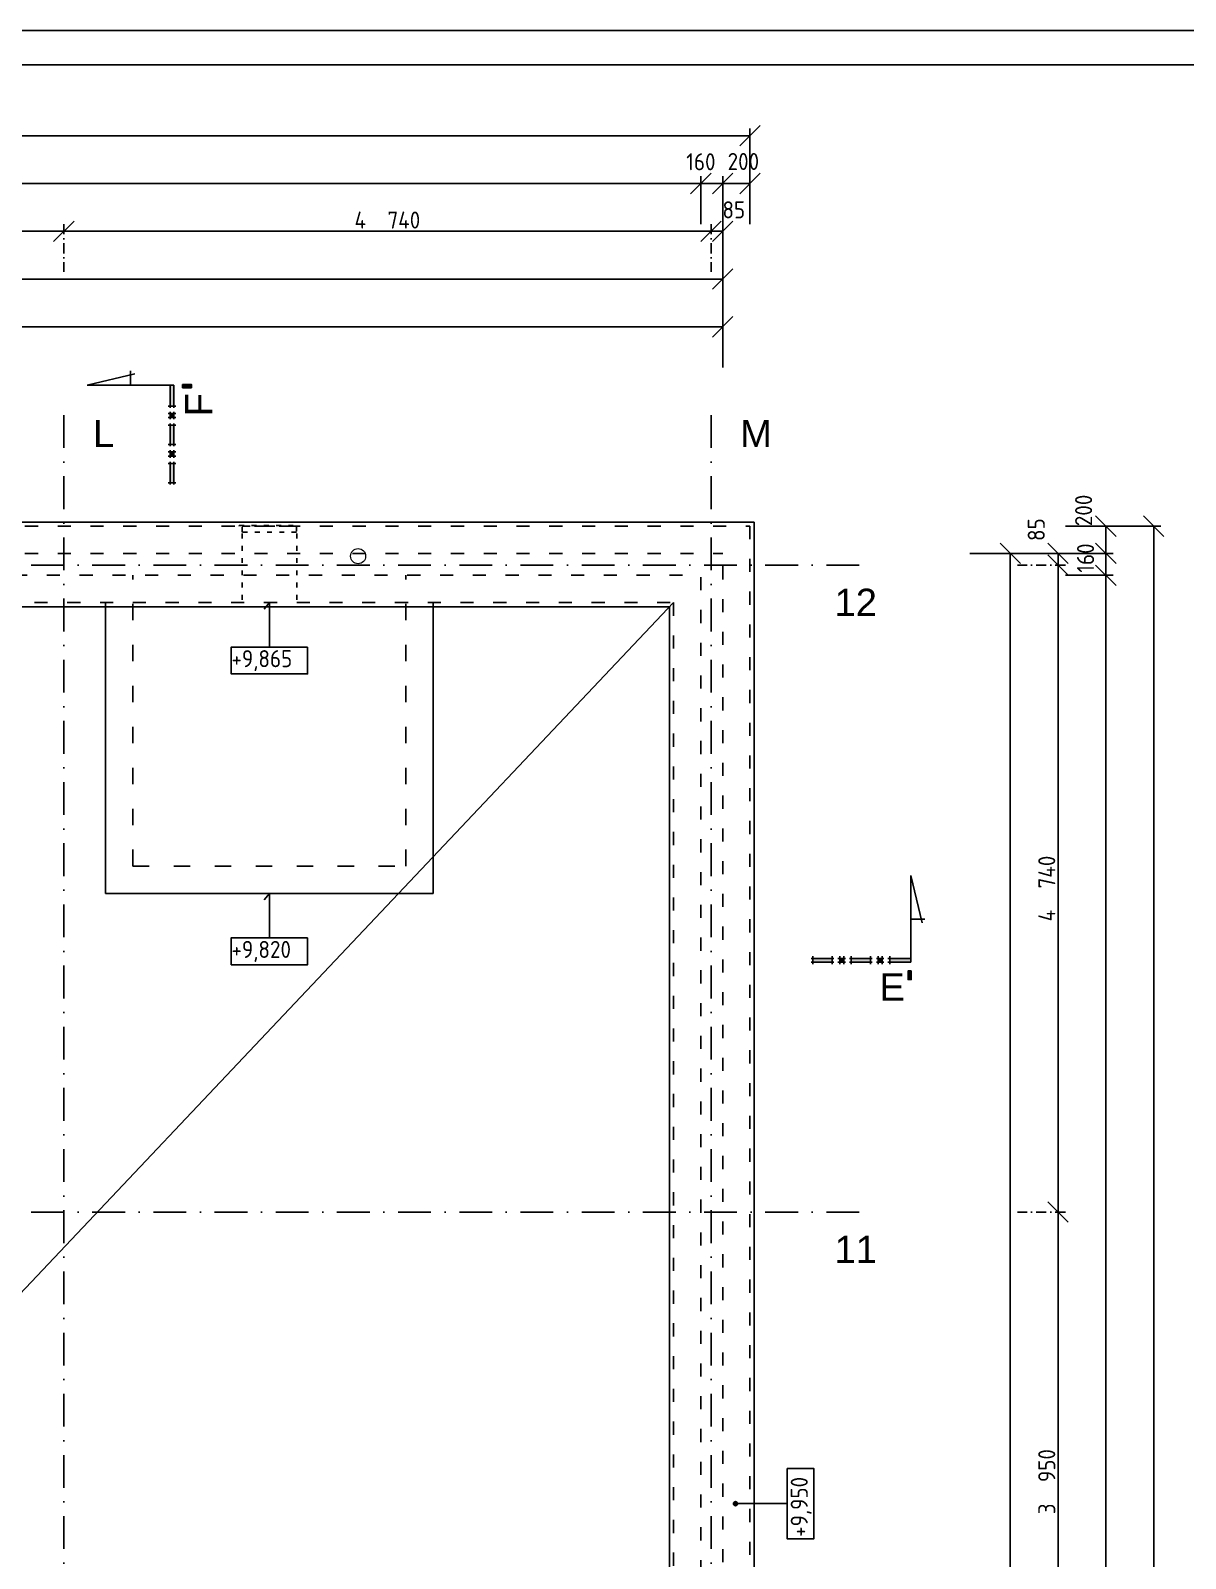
# Model space of a CAD drawing. Extents: x 4511820 to 5180432, y -1526536 to -944957.
# Drawn here: x 5151174 to 5159632, y -1030571 to -1019378 of the extents above; entities that cross this region are included whole.
import ezdxf

# ---------------------------------------------------------------- set-up
doc = ezdxf.new("R2010")
doc.units = 0
doc.header["$MEASUREMENT"] = 0
doc.linetypes.add('ACAD_ISO03W100', pattern=[30, 12, -18])
doc.linetypes.add('BODKOCIARKOVANA_3', pattern=[5.6, 3, -1.3, 0, -1.3])
doc.layers.get('0').update_dxf_attribs({"linetype": 'CONTINUOUS'})
doc.layers.get('Defpoints').update_dxf_attribs({"color": 61, "linetype": 'CONTINUOUS'})
for name, color, linetype in [('HATCH', 7, 'CONTINUOUS'), ('KÓTY', 4, 'CONTINUOUS'), ('osi', 253, 'CONTINUOUS'), ('POZEMOK', 7, 'CONTINUOUS'), ('TENKÁ', 7, 'CONTINUOUS'), ('zz-vetr', 52, 'CONTINUOUS')]:
    doc.layers.add(name, color=color, linetype=linetype)
doc.layers.add('zz-kanal-splaskova', color=37, linetype='CONTINUOUS', lineweight=18)
doc.styles.add('styl1', font='arial.ttf')
doc.styles.add('STYLE1', font='isocp.shx')
doc.dimstyles.new('STANDARD-50', dxfattribs={"dimtxt": 125, "dimasz": 150, "dimexe": 10, "dimexo": 200, "dimgap": 20, "dimtad": 1, "dimdsep": 46, "dimlunit": 6, "dimtxsty": 'STYLE1', "dimblk1": 'OBLIQUE', "dimblk2": 'OBLIQUE', "dimsah": 1, "dimcen": 2.5, "dimse1": 1, "dimse2": 1, "dimadec": 0, "dimazin": 0, "dimtfac": 1, "dimtmove": 1, "dimatfit": 3, "dimldrblk": 'OBLIQUE', "dimfxl": 1, "dimtolj": 1, "dimtzin": 0, "dimarcsym": 0})

# ---------------------------------------------------------------- blocks, each defined once
blk = doc.blocks.new('_OBLIQUE')
at = {"color": 0, "linetype": 'ByBlock'}
blk.add_line((-0.5, -0.5), (0.5, 0.5), dxfattribs=at)
blk = doc.blocks.new('*D19631')
at = {"layer": 'Defpoints', "color": 0}
for p in [(5156282, -1023208), (5156282, -1023293), (5158699, -1023293)]:
    blk.add_point(p, dxfattribs=at)
at = {"layer": 'KÓTY', "color": 0, "lineweight": -2}
blk.add_line((5158699, -1023208), (5158699, -1023293), dxfattribs=at)
at = {"layer": 'KÓTY', "color": 0, "linetype": 'ByBlock', "lineweight": -2, "xscale": 150, "yscale": 150, "zscale": 150}
for p, rotation in [((5158699, -1023208), 90), ((5158699, -1023293), 270)]:
    blk.add_blockref('_OBLIQUE', p, dxfattribs=dict(at, rotation=rotation))
at = {"layer": 'KÓTY', "color": 0, "insert": (5158539, -1023034), "char_height": 125, "attachment_point": 5, "rotation": 90, "style": 'STYLE1'}
blk.add_mtext('\\A1;85', dxfattribs=at)
blk = doc.blocks.new('*D19632')
at = {"layer": 'Defpoints', "color": 0}
for p in [(5156157, -1023293), (5156157, -1028033), (5158699, -1028033)]:
    blk.add_point(p, dxfattribs=at)
at = {"layer": 'KÓTY', "color": 0, "lineweight": -2}
blk.add_line((5158699, -1023293), (5158699, -1028033), dxfattribs=at)
at = {"layer": 'KÓTY', "color": 0, "linetype": 'ByBlock', "lineweight": -2, "xscale": 150, "yscale": 150, "zscale": 150}
for p, rotation in [((5158699, -1023293), 90), ((5158699, -1028033), 270)]:
    blk.add_blockref('_OBLIQUE', p, dxfattribs=dict(at, rotation=rotation))
at = {"layer": 'KÓTY', "color": 0, "insert": (5158616, -1025663), "char_height": 125, "attachment_point": 5, "rotation": 90, "style": 'STYLE1'}
blk.add_mtext('\\A1;4ﾠ740', dxfattribs=at)
blk = doc.blocks.new('*D19633')
at = {"layer": 'Defpoints', "color": 0}
for p in [(5156157, -1028033), (5156157, -1031983), (5158699, -1031983)]:
    blk.add_point(p, dxfattribs=at)
at = {"layer": 'KÓTY', "color": 0, "lineweight": -2}
blk.add_line((5158699, -1028033), (5158699, -1031983), dxfattribs=at)
at = {"layer": 'KÓTY', "color": 0, "linetype": 'ByBlock', "lineweight": -2, "xscale": 150, "yscale": 150, "zscale": 150}
for p, rotation in [((5158699, -1028033), 90), ((5158699, -1031983), 270)]:
    blk.add_blockref('_OBLIQUE', p, dxfattribs=dict(at, rotation=rotation))
at = {"layer": 'KÓTY', "color": 0, "insert": (5158616, -1030008), "char_height": 125, "attachment_point": 5, "rotation": 90, "style": 'STYLE1'}
blk.add_mtext('\\A1;3ﾠ950', dxfattribs=at)
blk = doc.blocks.new('*D19642')
at = {"layer": 'Defpoints', "color": 0}
for p in [(5156242, -1023208), (5156283, -1049558), (5158349, -1049558)]:
    blk.add_point(p, dxfattribs=at)
at = {"layer": 'KÓTY', "color": 0, "lineweight": -2}
blk.add_line((5158349, -1023208), (5158349, -1049558), dxfattribs=at)
at = {"layer": 'KÓTY', "color": 0, "linetype": 'ByBlock', "lineweight": -2, "xscale": 150, "yscale": 150, "zscale": 150}
for p, rotation in [((5158349, -1023208), 90), ((5158349, -1049558), 270)]:
    blk.add_blockref('_OBLIQUE', p, dxfattribs=dict(at, rotation=rotation))
at = {"layer": 'KÓTY', "color": 0, "insert": (5158266, -1036383), "char_height": 125, "attachment_point": 5, "rotation": 90, "style": 'STYLE1'}
blk.add_mtext('\\A1;26ﾠ350', dxfattribs=at)
blk = doc.blocks.new('*D19643')
at = {"layer": 'Defpoints', "color": 0}
for p in [(5156082, -1023368), (5156082, -1049398), (5159049, -1049398)]:
    blk.add_point(p, dxfattribs=at)
at = {"layer": 'KÓTY', "color": 0, "lineweight": -2}
blk.add_line((5159049, -1023368), (5159049, -1049398), dxfattribs=at)
at = {"layer": 'KÓTY', "color": 0, "linetype": 'ByBlock', "lineweight": -2, "xscale": 150, "yscale": 150, "zscale": 150}
for p, rotation in [((5159049, -1023368), 90), ((5159049, -1049398), 270)]:
    blk.add_blockref('_OBLIQUE', p, dxfattribs=dict(at, rotation=rotation))
at = {"layer": 'KÓTY', "color": 0, "insert": (5158966, -1036383), "char_height": 125, "attachment_point": 5, "rotation": 90, "style": 'STYLE1'}
blk.add_mtext('\\A1;26ﾠ030', dxfattribs=at)
blk = doc.blocks.new('*D19644')
at = {"layer": 'Defpoints', "color": 0}
for p in [(5156442, -1023008), (5159399, -1023008), (5156442, -1049558)]:
    blk.add_point(p, dxfattribs=at)
at = {"layer": 'KÓTY', "color": 0, "lineweight": -2}
blk.add_line((5159399, -1049558), (5159399, -1023008), dxfattribs=at)
at = {"layer": 'KÓTY', "color": 0, "linetype": 'ByBlock', "lineweight": -2, "xscale": 150, "yscale": 150, "zscale": 150}
for p, rotation in [((5159399, -1023008), 90), ((5159399, -1049558), 270)]:
    blk.add_blockref('_OBLIQUE', p, dxfattribs=dict(at, rotation=rotation))
at = {"layer": 'KÓTY', "color": 0, "insert": (5159316, -1036283), "char_height": 125, "attachment_point": 5, "rotation": 90, "style": 'STYLE1'}
blk.add_mtext('\\A1;26ﾠ550', dxfattribs=at)
blk = doc.blocks.new('*D19645')
at = {"layer": 'Defpoints', "color": 0}
for p in [(5156283, -1023008), (5159049, -1023008), (5156242, -1023208)]:
    blk.add_point(p, dxfattribs=at)
at = {"layer": 'KÓTY', "color": 0, "lineweight": -2}
blk.add_line((5159049, -1023208), (5159049, -1023008), dxfattribs=at)
at = {"layer": 'KÓTY', "color": 0, "linetype": 'ByBlock', "lineweight": -2, "xscale": 150, "yscale": 150, "zscale": 150}
for p, rotation in [((5159049, -1023008), 90), ((5159049, -1023208), 270)]:
    blk.add_blockref('_OBLIQUE', p, dxfattribs=dict(at, rotation=rotation))
at = {"layer": 'KÓTY', "color": 0, "insert": (5158886, -1022893), "char_height": 125, "attachment_point": 5, "rotation": 90, "style": 'STYLE1'}
blk.add_mtext('\\A1;200', dxfattribs=at)
blk = doc.blocks.new('*D19656')
at = {"layer": 'Defpoints', "color": 0}
for p in [(5151417, -1020848), (5147467, -1023293), (5151417, -1023293)]:
    blk.add_point(p, dxfattribs=at)
at = {"layer": 'KÓTY', "color": 0, "lineweight": -2}
blk.add_line((5147467, -1020848), (5151417, -1020848), dxfattribs=at)
at = {"layer": 'KÓTY', "color": 0, "linetype": 'ByBlock', "lineweight": -2, "xscale": 150, "yscale": 150, "zscale": 150, "rotation": 180}
blk.add_blockref('_OBLIQUE', (5147467, -1020848), dxfattribs=at)
at = {"layer": 'KÓTY', "color": 0, "linetype": 'ByBlock', "lineweight": -2, "xscale": 150, "yscale": 150, "zscale": 150}
blk.add_blockref('_OBLIQUE', (5151417, -1020848), dxfattribs=at)
at = {"layer": 'KÓTY', "color": 0, "insert": (5149890, -1020734), "char_height": 125, "attachment_point": 5, "style": 'STYLE1'}
blk.add_mtext('\\A1;3ﾠ950', dxfattribs=at)
blk = doc.blocks.new('*D19657')
at = {"layer": 'Defpoints', "color": 0}
for p in [(5156157, -1020848), (5151417, -1023293), (5156157, -1023293)]:
    blk.add_point(p, dxfattribs=at)
at = {"layer": 'KÓTY', "color": 0, "lineweight": -2}
blk.add_line((5151417, -1020848), (5156157, -1020848), dxfattribs=at)
at = {"layer": 'KÓTY', "color": 0, "linetype": 'ByBlock', "lineweight": -2, "xscale": 150, "yscale": 150, "zscale": 150, "rotation": 180}
blk.add_blockref('_OBLIQUE', (5151417, -1020848), dxfattribs=at)
at = {"layer": 'KÓTY', "color": 0, "linetype": 'ByBlock', "lineweight": -2, "xscale": 150, "yscale": 150, "zscale": 150}
blk.add_blockref('_OBLIQUE', (5156157, -1020848), dxfattribs=at)
at = {"layer": 'KÓTY', "color": 0, "insert": (5153787, -1020766), "char_height": 125, "attachment_point": 5, "style": 'STYLE1'}
blk.add_mtext('\\A1;4ﾠ740', dxfattribs=at)
blk = doc.blocks.new('*D19658')
at = {"layer": 'Defpoints', "color": 0}
for p in [(5156242, -1020848), (5156157, -1023293), (5156242, -1023293)]:
    blk.add_point(p, dxfattribs=at)
at = {"layer": 'KÓTY', "color": 0, "lineweight": -2}
blk.add_line((5156157, -1020848), (5156242, -1020848), dxfattribs=at)
at = {"layer": 'KÓTY', "color": 0, "linetype": 'ByBlock', "lineweight": -2, "xscale": 150, "yscale": 150, "zscale": 150, "rotation": 180}
blk.add_blockref('_OBLIQUE', (5156157, -1020848), dxfattribs=at)
at = {"layer": 'KÓTY', "color": 0, "linetype": 'ByBlock', "lineweight": -2, "xscale": 150, "yscale": 150, "zscale": 150}
blk.add_blockref('_OBLIQUE', (5156242, -1020848), dxfattribs=at)
at = {"layer": 'KÓTY', "color": 0, "insert": (5156324, -1020691), "char_height": 125, "attachment_point": 5, "style": 'STYLE1'}
blk.add_mtext('\\A1;85', dxfattribs=at)
blk = doc.blocks.new('*D19659')
at = {"layer": 'Defpoints', "color": 0}
for p in [(5156242, -1021548), (5122812, -1023008), (5156242, -1023168)]:
    blk.add_point(p, dxfattribs=at)
at = {"layer": 'KÓTY', "color": 0, "lineweight": -2}
blk.add_line((5122812, -1021548), (5156242, -1021548), dxfattribs=at)
at = {"layer": 'KÓTY', "color": 0, "linetype": 'ByBlock', "lineweight": -2, "xscale": 150, "yscale": 150, "zscale": 150, "rotation": 180}
blk.add_blockref('_OBLIQUE', (5122812, -1021548), dxfattribs=at)
at = {"layer": 'KÓTY', "color": 0, "linetype": 'ByBlock', "lineweight": -2, "xscale": 150, "yscale": 150, "zscale": 150}
blk.add_blockref('_OBLIQUE', (5156242, -1021548), dxfattribs=at)
at = {"layer": 'KÓTY', "color": 0, "insert": (5139527, -1021466), "char_height": 125, "attachment_point": 5, "style": 'STYLE1'}
blk.add_mtext('\\A1;33ﾠ430', dxfattribs=at)
blk = doc.blocks.new('*D19663')
at = {"layer": 'Defpoints', "color": 0}
for p in [(5156242, -1021198), (5109572, -1023208), (5156242, -1023208)]:
    blk.add_point(p, dxfattribs=at)
at = {"layer": 'KÓTY', "color": 0, "lineweight": -2}
blk.add_line((5109572, -1021198), (5156242, -1021198), dxfattribs=at)
at = {"layer": 'KÓTY', "color": 0, "linetype": 'ByBlock', "lineweight": -2, "xscale": 150, "yscale": 150, "zscale": 150, "rotation": 180}
blk.add_blockref('_OBLIQUE', (5109572, -1021198), dxfattribs=at)
at = {"layer": 'KÓTY', "color": 0, "linetype": 'ByBlock', "lineweight": -2, "xscale": 150, "yscale": 150, "zscale": 150}
blk.add_blockref('_OBLIQUE', (5156242, -1021198), dxfattribs=at)
at = {"layer": 'KÓTY', "color": 0, "insert": (5132907, -1021116), "char_height": 125, "attachment_point": 5, "style": 'STYLE1'}
blk.add_mtext('\\A1;46ﾠ670', dxfattribs=at)
blk = doc.blocks.new('*D19671')
at = {"layer": 'Defpoints', "color": 0}
for p in [(5156082, -1020498), (5156082, -1023368), (5122972, -1023468)]:
    blk.add_point(p, dxfattribs=at)
at = {"layer": 'KÓTY', "color": 0, "lineweight": -2}
blk.add_line((5122972, -1020498), (5156082, -1020498), dxfattribs=at)
at = {"layer": 'KÓTY', "color": 0, "linetype": 'ByBlock', "lineweight": -2, "xscale": 150, "yscale": 150, "zscale": 150, "rotation": 180}
blk.add_blockref('_OBLIQUE', (5122972, -1020498), dxfattribs=at)
at = {"layer": 'KÓTY', "color": 0, "linetype": 'ByBlock', "lineweight": -2, "xscale": 150, "yscale": 150, "zscale": 150}
blk.add_blockref('_OBLIQUE', (5156082, -1020498), dxfattribs=at)
at = {"layer": 'KÓTY', "color": 0, "insert": (5139527, -1020416), "char_height": 125, "attachment_point": 5, "style": 'STYLE1'}
blk.add_mtext('\\A1;33ﾠ110', dxfattribs=at)
blk = doc.blocks.new('*D19672')
at = {"layer": 'Defpoints', "color": 0}
for p in [(5156242, -1020498), (5156082, -1023368), (5156242, -1023468)]:
    blk.add_point(p, dxfattribs=at)
at = {"layer": 'KÓTY', "color": 0, "lineweight": -2}
blk.add_line((5156082, -1020498), (5156242, -1020498), dxfattribs=at)
at = {"layer": 'KÓTY', "color": 0, "linetype": 'ByBlock', "lineweight": -2, "xscale": 150, "yscale": 150, "zscale": 150, "rotation": 180}
blk.add_blockref('_OBLIQUE', (5156082, -1020498), dxfattribs=at)
at = {"layer": 'KÓTY', "color": 0, "linetype": 'ByBlock', "lineweight": -2, "xscale": 150, "yscale": 150, "zscale": 150}
blk.add_blockref('_OBLIQUE', (5156242, -1020498), dxfattribs=at)
at = {"layer": 'KÓTY', "color": 0, "insert": (5156083, -1020339), "char_height": 125, "attachment_point": 5, "style": 'STYLE1'}
blk.add_mtext('\\A1;160', dxfattribs=at)
blk = doc.blocks.new('*D19673')
at = {"layer": 'Defpoints', "color": 0}
for p in [(5156443, -1020498), (5156243, -1022118), (5156443, -1022118)]:
    blk.add_point(p, dxfattribs=at)
at = {"layer": 'KÓTY', "color": 0, "lineweight": -2}
blk.add_line((5156243, -1020498), (5156443, -1020498), dxfattribs=at)
at = {"layer": 'KÓTY', "color": 0, "linetype": 'ByBlock', "lineweight": -2, "xscale": 150, "yscale": 150, "zscale": 150, "rotation": 180}
blk.add_blockref('_OBLIQUE', (5156243, -1020498), dxfattribs=at)
at = {"layer": 'KÓTY', "color": 0, "linetype": 'ByBlock', "lineweight": -2, "xscale": 150, "yscale": 150, "zscale": 150}
blk.add_blockref('_OBLIQUE', (5156443, -1020498), dxfattribs=at)
at = {"layer": 'KÓTY', "color": 0, "insert": (5156394, -1020337), "char_height": 125, "attachment_point": 5, "style": 'STYLE1'}
blk.add_mtext('\\A1;200', dxfattribs=at)
blk = doc.blocks.new('*D19674')
at = {"layer": 'Defpoints', "color": 0}
for p in [(5156082, -1023208), (5159049, -1023208), (5156082, -1023368)]:
    blk.add_point(p, dxfattribs=at)
at = {"layer": 'KÓTY', "color": 0, "lineweight": -2}
blk.add_line((5159049, -1023368), (5159049, -1023208), dxfattribs=at)
at = {"layer": 'KÓTY', "color": 0, "linetype": 'ByBlock', "lineweight": -2, "xscale": 150, "yscale": 150, "zscale": 150}
for p, rotation in [((5159049, -1023208), 90), ((5159049, -1023368), 270)]:
    blk.add_blockref('_OBLIQUE', p, dxfattribs=dict(at, rotation=rotation))
at = {"layer": 'KÓTY', "color": 0, "insert": (5158900, -1023242), "char_height": 125, "attachment_point": 5, "rotation": 90, "style": 'STYLE1'}
blk.add_mtext('\\A1;160', dxfattribs=at)
blk = doc.blocks.new('*D19676')
at = {"layer": 'Defpoints', "color": 0}
for p in [(5156442, -1020148), (5122812, -1023008), (5156442, -1023008)]:
    blk.add_point(p, dxfattribs=at)
at = {"layer": 'KÓTY', "color": 0, "lineweight": -2}
blk.add_line((5122812, -1020148), (5156442, -1020148), dxfattribs=at)
at = {"layer": 'KÓTY', "color": 0, "linetype": 'ByBlock', "lineweight": -2, "xscale": 150, "yscale": 150, "zscale": 150, "rotation": 180}
blk.add_blockref('_OBLIQUE', (5122812, -1020148), dxfattribs=at)
at = {"layer": 'KÓTY', "color": 0, "linetype": 'ByBlock', "lineweight": -2, "xscale": 150, "yscale": 150, "zscale": 150}
blk.add_blockref('_OBLIQUE', (5156442, -1020148), dxfattribs=at)
at = {"layer": 'KÓTY', "color": 0, "insert": (5139627, -1020066), "char_height": 125, "attachment_point": 5, "style": 'STYLE1'}
blk.add_mtext('\\A1;33ﾠ630', dxfattribs=at)

msp = doc.modelspace()

# ---------------------------------------------------------------- hatches: boundary and pattern name
at = {"layer": 'HATCH'}
h = msp.add_hatch(color=256, dxfattribs=at)
h.dxf.hatch_style = 1
h.paths.add_polyline_path([(5156351.25, -1030169.172, -2.414213563), (5156336.25, -1030154.172, -0.414213562)])
at = {"layer": 'TENKÁ'}
h = msp.add_hatch(color=256, dxfattribs=at)
h.dxf.hatch_style = 1
h.paths.add_polyline_path([(5152222.5, -1022128.182), (5152222.5, -1021974.557), (5152196.625, -1021974.557), (5152196.625, -1022128.182)])
h = msp.add_hatch(color=256, dxfattribs=at)
h.dxf.hatch_style = 1
h.paths.add_polyline_path([(5152222.5, -1022128.182), (5152222.5, -1021974.557), (5152196.625, -1021974.557), (5152196.625, -1022128.182)])
h = msp.add_hatch(color=256, dxfattribs=at)
h.dxf.hatch_style = 1
h.paths.add_polyline_path([(5152287.375, -1021993.932), (5152351, -1021993.932), (5152351, -1021970.307), (5152287.375, -1021970.307)])
h = msp.add_hatch(color=256, dxfattribs=at)
h.dxf.hatch_style = 1
h.paths.add_polyline_path([(5152287.375, -1021993.932), (5152351, -1021993.932), (5152351, -1021970.307), (5152287.375, -1021970.307)])
h = msp.add_hatch(color=256, dxfattribs=at)
h.dxf.hatch_style = 1
h.paths.add_polyline_path([(5152222.5, -1022183.057), (5152196.625, -1022183.057), (5152196.625, -1022213.307), (5152222.5, -1022213.307)])
h = msp.add_hatch(color=256, dxfattribs=at)
h.dxf.hatch_style = 1
h.paths.add_polyline_path([(5152222.5, -1022183.057), (5152196.625, -1022183.057), (5152196.625, -1022213.307), (5152222.5, -1022213.307)])
h = msp.add_hatch(color=256, dxfattribs=at)
h.dxf.hatch_style = 1
h.paths.add_polyline_path([(5152222.5, -1022409.307), (5152222.5, -1022268.182), (5152196.625, -1022268.182), (5152196.625, -1022409.307)])
h = msp.add_hatch(color=256, dxfattribs=at)
h.dxf.hatch_style = 1
h.paths.add_polyline_path([(5152222.5, -1022409.307), (5152222.5, -1022268.182), (5152196.625, -1022268.182), (5152196.625, -1022409.307)])
h = msp.add_hatch(color=256, dxfattribs=at)
h.dxf.hatch_style = 1
h.paths.add_polyline_path([(5152222.5, -1022464.182), (5152196.625, -1022464.182), (5152196.625, -1022494.432), (5152222.5, -1022494.432)])
h = msp.add_hatch(color=256, dxfattribs=at)
h.dxf.hatch_style = 1
h.paths.add_polyline_path([(5152222.5, -1022464.182), (5152196.625, -1022464.182), (5152196.625, -1022494.432), (5152222.5, -1022494.432)])
h = msp.add_hatch(color=256, dxfattribs=at)
h.dxf.hatch_style = 1
h.paths.add_polyline_path([(5152222.5, -1022549.307), (5152196.625, -1022549.307), (5152196.625, -1022690.432), (5152222.5, -1022690.432)])
h = msp.add_hatch(color=256, dxfattribs=at)
h.dxf.hatch_style = 1
h.paths.add_polyline_path([(5152222.5, -1022549.307), (5152196.625, -1022549.307), (5152196.625, -1022690.432), (5152222.5, -1022690.432)])
h = msp.add_hatch(color=256, dxfattribs=at)
h.dxf.hatch_style = 1
h.paths.add_polyline_path([(5157044.625, -1026201.449), (5157044.625, -1026175.574), (5156903.5, -1026175.574), (5156903.5, -1026201.449)])
h = msp.add_hatch(color=256, dxfattribs=at)
h.dxf.hatch_style = 1
h.paths.add_polyline_path([(5157129.75, -1026201.449), (5157129.75, -1026175.574), (5157099.5, -1026175.574), (5157099.5, -1026201.449)])
h = msp.add_hatch(color=256, dxfattribs=at)
h.dxf.hatch_style = 1
h.paths.add_polyline_path([(5157184.625, -1026201.449), (5157325.75, -1026201.449), (5157325.75, -1026175.574), (5157184.625, -1026175.574)])
h = msp.add_hatch(color=256, dxfattribs=at)
h.dxf.hatch_style = 1
h.paths.add_polyline_path([(5157410.875, -1026201.449), (5157410.875, -1026175.574), (5157380.625, -1026175.574), (5157380.625, -1026201.449)])
h = msp.add_hatch(color=256, dxfattribs=at)
h.dxf.hatch_style = 1
h.paths.add_polyline_path([(5157465.75, -1026201.449), (5157619.375, -1026201.449), (5157619.375, -1026175.574), (5157465.75, -1026175.574)])
h = msp.add_hatch(color=256, dxfattribs=at)
h.dxf.hatch_style = 1
h.paths.add_polyline_path([(5157600, -1026266.324), (5157600, -1026329.949), (5157623.625, -1026329.949), (5157623.625, -1026266.324)])

# ---------------------------------------------------------------- linework, layer by layer
at = {"layer": 'KÓTY', "ltscale": 25}
for p, q in [((5156442.5, -1020095.078), (5156442.5, -1020445.078)), ((5156082.5, -1020445.078), (5156082.5, -1020795.078)), ((5156242.5, -1020445.078), (5156242.5, -1020795.078)), ((5156442.5, -1020445.078), (5156442.5, -1020795.078)), ((5156242.5, -1020795.078), (5156242.5, -1021145.078)), ((5156242.5, -1021145.078), (5156242.5, -1021495.078)), ((5156242.5, -1021495.078), (5156242.5, -1021845.078)), ((5159102.403, -1023008.172), (5158752.403, -1023008.172)), ((5159452.403, -1023008.172), (5159102.403, -1023008.172)), ((5158402.403, -1023208.172), (5158052.403, -1023208.172)), ((5158752.403, -1023208.172), (5158402.403, -1023208.172)), ((5159102.403, -1023208.172), (5158752.403, -1023208.172)), ((5159102.403, -1023368.172), (5158752.403, -1023368.172))]:
    msp.add_line(p, q, dxfattribs=at)
at = {"layer": 'KÓTY', "linetype": 'BODKOCIARKOVANA_3', "ltscale": 25}
for p, q in [((5151417.5, -1020795.078), (5151417.5, -1021145.078)), ((5156157.5, -1020795.078), (5156157.5, -1021145.078)), ((5158752.403, -1023293.172), (5158402.403, -1023293.172)), ((5158752.403, -1028033.172), (5158402.403, -1028033.172))]:
    msp.add_line(p, q, dxfattribs=at)
at = {"layer": 'osi', "linetype": 'BODKOCIARKOVANA_3', "ltscale": 80}
for p, q in [((5151417.5, -1022195.078), (5151417.5, -1054122.98)), ((5156157.5, -1022195.078), (5156157.5, -1054122.98)), ((5157242.5, -1023293.172), (5093572.5, -1023293.172)), ((5157242.5, -1028033.172), (5093572.5, -1028033.172))]:
    msp.add_line(p, q, dxfattribs=at)
at = {"layer": 'POZEMOK'}
msp.add_line((5155882.5, -1023568.172), (5149652.936, -1030157.754), dxfattribs=at)
at = {"layer": 'TENKÁ', "color": 7}
for p, q in [((5170238, -1019377.802), (5090643, -1019377.802)), ((5169988, -1019627.802), (5090893, -1019627.802))]:
    msp.add_line(p, q, dxfattribs=at)
at = {"layer": 'TENKÁ'}
for p, q in [((5151936.125, -1021891.432), (5151587.5, -1021974.557)), ((5151936.125, -1021891.432), (5151587.5, -1021974.557)), ((5151905, -1021974.557), (5151905, -1021871.307)), ((5151905, -1021974.557), (5151905, -1021871.307)), ((5151587.5, -1021974.557), (5152222.5, -1021974.557)), ((5151587.5, -1021974.557), (5152222.5, -1021974.557)), ((5152196.625, -1021974.557), (5152196.625, -1022140.682)), ((5152196.625, -1021974.557), (5152196.625, -1022140.682)), ((5152222.5, -1021974.557), (5152222.5, -1022140.682)), ((5152222.5, -1021974.557), (5152222.5, -1022140.682)), ((5152180.375, -1022128.182), (5152237.375, -1022128.182)), ((5152180.375, -1022128.182), (5152237.375, -1022128.182)), ((5152180.375, -1022183.057), (5152237.375, -1022183.057)), ((5152180.375, -1022183.057), (5152237.375, -1022183.057)), ((5152180.375, -1022213.307), (5152237.375, -1022213.307)), ((5152180.375, -1022213.307), (5152237.375, -1022213.307)), ((5152196.625, -1022170.557), (5152196.625, -1022225.807)), ((5152196.625, -1022170.557), (5152196.625, -1022225.807)), ((5152222.5, -1022170.557), (5152222.5, -1022225.807)), ((5152222.5, -1022170.557), (5152222.5, -1022225.807)), ((5152180.375, -1022268.182), (5152237.375, -1022268.182)), ((5152180.375, -1022268.182), (5152237.375, -1022268.182)), ((5152196.625, -1022255.682), (5152196.625, -1022421.807)), ((5152196.625, -1022255.682), (5152196.625, -1022421.807)), ((5152222.5, -1022255.682), (5152222.5, -1022421.807)), ((5152222.5, -1022255.682), (5152222.5, -1022421.807)), ((5152180.375, -1022409.307), (5152237.375, -1022409.307)), ((5152180.375, -1022409.307), (5152237.375, -1022409.307)), ((5152196.625, -1022451.682), (5152196.625, -1022506.932)), ((5152196.625, -1022451.682), (5152196.625, -1022506.932)), ((5152222.5, -1022451.682), (5152222.5, -1022506.932)), ((5152222.5, -1022451.682), (5152222.5, -1022506.932)), ((5152180.375, -1022464.182), (5152237.375, -1022464.182)), ((5152180.375, -1022464.182), (5152237.375, -1022464.182)), ((5152180.375, -1022494.432), (5152237.375, -1022494.432)), ((5152180.375, -1022494.432), (5152237.375, -1022494.432)), ((5152180.375, -1022549.307), (5152237.375, -1022549.307)), ((5152180.375, -1022549.307), (5152237.375, -1022549.307)), ((5152196.625, -1022536.807), (5152196.625, -1022702.932)), ((5152196.625, -1022536.807), (5152196.625, -1022702.932)), ((5152222.5, -1022536.807), (5152222.5, -1022702.932)), ((5152222.5, -1022536.807), (5152222.5, -1022702.932)), ((5152180.375, -1022690.432), (5152237.375, -1022690.432)), ((5152180.375, -1022690.432), (5152237.375, -1022690.432)), ((5109772.5, -1022978.172), (5156472.5, -1022978.172)), ((5156472.5, -1022978.172), (5156472.5, -1050588.172)), ((5151722.5, -1023568.172), (5151722.5, -1025698.172)), ((5152885.145, -1023616.98), (5152922.5, -1023568.172)), ((5152922.5, -1023893.911), (5152922.5, -1023568.172)), ((5154122.5, -1023568.172), (5154122.5, -1025698.172)), ((5109802.5, -1023598.172), (5155852.5, -1023598.172)), ((5155852.5, -1023598.172), (5155852.5, -1050588.172)), ((5157619.375, -1025566.449), (5157619.375, -1026201.449)), ((5157702.5, -1025915.074), (5157619.375, -1025566.449)), ((5154122.5, -1025698.172), (5151722.5, -1025698.172)), ((5152885.145, -1025746.98), (5152922.5, -1025698.172)), ((5152922.5, -1026023.911), (5152922.5, -1025698.172)), ((5157619.375, -1025886.48), (5157722.625, -1025886.48)), ((5157057.125, -1026175.574), (5156891, -1026175.574)), ((5157057.125, -1026201.449), (5156891, -1026201.449)), ((5156903.5, -1026159.324), (5156903.5, -1026216.324)), ((5157044.625, -1026159.324), (5157044.625, -1026216.324)), ((5157142.25, -1026175.574), (5157087, -1026175.574)), ((5157142.25, -1026201.449), (5157087, -1026201.449)), ((5157099.5, -1026159.324), (5157099.5, -1026216.324)), ((5157129.75, -1026159.324), (5157129.75, -1026216.324)), ((5157338.25, -1026175.574), (5157172.125, -1026175.574)), ((5157338.25, -1026201.449), (5157172.125, -1026201.449)), ((5157184.625, -1026159.324), (5157184.625, -1026216.324)), ((5157325.75, -1026159.324), (5157325.75, -1026216.324)), ((5157423.375, -1026175.574), (5157368.125, -1026175.574)), ((5157423.375, -1026201.449), (5157368.125, -1026201.449)), ((5157380.625, -1026159.324), (5157380.625, -1026216.324)), ((5157410.875, -1026159.324), (5157410.875, -1026216.324)), ((5157619.375, -1026175.574), (5157453.25, -1026175.574)), ((5157619.375, -1026201.449), (5157453.25, -1026201.449)), ((5157465.75, -1026159.324), (5157465.75, -1026216.324)), ((5156336.25, -1030169.172), (5156714.75, -1030169.172))]:
    msp.add_line(p, q, dxfattribs=at)
at = {"layer": 'TENKÁ', "color": 144, "linetype": 'ACAD_ISO03W100', "ltscale": 8}
for p, q in [((5122812.5, -1023008.172), (5156442.5, -1023008.172)), ((5156442.5, -1023008.172), (5156442.5, -1050588.172)), ((5122402.5, -1023568.172), (5155882.5, -1023568.172)), ((5155882.5, -1023568.172), (5155882.5, -1049558.172))]:
    msp.add_line(p, q, dxfattribs=at)
at = {"layer": 'TENKÁ', "linetype": 'ACAD_ISO03W100', "ltscale": 8}
for p, q in [((5122812.5, -1023208.172), (5156242.5, -1023208.172)), ((5156242.5, -1049558.172), (5156242.5, -1023208.172)), ((5122972.5, -1023368.172), (5156082.5, -1023368.172)), ((5156082.5, -1049398.172), (5156082.5, -1023368.172))]:
    msp.add_line(p, q, dxfattribs=at)
at = {"layer": 'TENKÁ', "linetype": 'ACAD_ISO03W100', "ltscale": 10}
for p, q in [((5151922.5, -1025498.172), (5151922.5, -1023368.172)), ((5153922.5, -1025498.172), (5153922.5, -1023368.172)), ((5151922.5, -1025498.172), (5153922.5, -1025498.172))]:
    msp.add_line(p, q, dxfattribs=at)
at = {"layer": 'TENKÁ'}
for points in [[(5152287.375, -1021970.307), (5152287.375, -1021993.932), (5152351, -1021993.932), (5152351, -1021970.307)], [(5152287.375, -1021970.307), (5152287.375, -1021993.932), (5152351, -1021993.932), (5152351, -1021970.307)], [(5157623.625, -1026266.324), (5157600, -1026266.324), (5157600, -1026329.949), (5157623.625, -1026329.949)]]:
    msp.add_lwpolyline(points, close=True, dxfattribs=at)
at = {"layer": 'TENKÁ', "ltscale": 0.25}
for points in [[(5153202.081, -1023893.911), (5152642.919, -1023893.911), (5152642.919, -1024090.911), (5153202.081, -1024090.911)], [(5153202.081, -1026023.911), (5152642.919, -1026023.911), (5152642.919, -1026220.911), (5153202.081, -1026220.911)], [(5156714.75, -1029911.856), (5156911, -1029911.856), (5156911, -1030426.488), (5156714.75, -1030426.488)]]:
    msp.add_lwpolyline(points, close=True, dxfattribs=at)
at = {"layer": 'TENKÁ'}
msp.add_circle((5156336.25, -1030169.172), 15, dxfattribs=at)
at = {"layer": 'zz-kanal-splaskova'}
msp.add_circle((5153572.5, -1023228.172), 55, dxfattribs=at)
at = {"layer": 'zz-vetr', "linetype": 'ACAD_ISO03W100', "ltscale": 3}
for p, q in [((5152722.5, -1023548.172), (5152722.5, -1023008.172)), ((5153122.5, -1023548.172), (5153122.5, -1023008.172))]:
    msp.add_line(p, q, dxfattribs=at)
for points in [[(5152702, -1023008.172), (5152702, -1023002.672), (5153143, -1023002.672), (5153143, -1023008.172)], [(5153121.5, -1023008.172), (5153121.5, -1023052.172), (5152723.5, -1023052.172), (5152723.5, -1023008.172)]]:
    msp.add_lwpolyline(points, close=True, dxfattribs=at)

# ---------------------------------------------------------------- texts
at = {"layer": 'TENKÁ', "ltscale": 0.25}
for s, height, style, p in [('F', 200, 'styl1', (5152505.817, -1022203.794)), ('F', 200, 'styl1', (5152505.817, -1022203.794)), ('+9,950', 125, 'STYLE1', (5156865.699, -1030412.099))]:
    msp.add_text(s, height=height, rotation=90, dxfattribs=dict(at, style=style)).set_placement(p)
for s, height, style, p in [('L', 200, 'styl1', (5151630.054, -1022429.578)), ('M', 200, 'styl1', (5156370.054, -1022429.578)), ('12', 200, 'styl1', (5157061.554, -1023666.441)), ('+9,865', 125, 'STYLE1', (5152644.872, -1024041.634)), ('+9,820', 125, 'STYLE1', (5152644.872, -1026171.634)), ('E', 200, 'styl1', (5157390.139, -1026484.766)), ('11', 200, 'styl1', (5157061.554, -1028406.441))]:
    msp.add_text(s, height=height, dxfattribs=dict(at, style=style)).set_placement(p)

# ---------------------------------------------------------------- dimensions: what is measured, and where the dimension line sits
at = {"layer": 'KÓTY'}
dim = msp.add_linear_dim(base=(5156442.5, -1020148.48), p1=(5122812.5, -1023008.172), p2=(5156442.5, -1023008.172), dimstyle='STANDARD-50', override={"dimtxsty": 'STYLE1', "dimldrblk": 'OBLIQUE'}, dxfattribs=at)
dim.commit()
dim.dimension.update_dxf_attribs({"geometry": '*D19676', "text_midpoint": (5139627.5, -1020065.938)})
for base, p1, p2, picture, middle in [((5156242.5, -1020498.48), (5156082.5, -1023368.172), (5156242.5, -1023468.172), '*D19672', (5156083, -1020421.172)), ((5151417.5, -1020848.48), (5147467.5, -1023293.172), (5151417.5, -1023293.172), '*D19656', (5149890, -1020816.48)), ((5156242.5, -1020848.48), (5156157.5, -1023293.172), (5156242.5, -1023293.172), '*D19658', (5156323.5, -1020773.672))]:
    dim = msp.add_linear_dim(base=base, p1=p1, p2=p2, dimstyle='STANDARD-50', dxfattribs=at)
    dim.commit()
    dim.dimension.update_dxf_attribs({"geometry": picture, "text_midpoint": middle, "dimtype": 160})
dim = msp.add_linear_dim(base=(5156442.5, -1020498.48), p1=(5156242.5, -1022118.172), p2=(5156442.5, -1022118.172), dimstyle='STANDARD-50', override={"dimtxsty": 'STYLE1', "dimldrblk": 'OBLIQUE'}, dxfattribs=at)
dim.commit()
dim.dimension.update_dxf_attribs({"geometry": '*D19673', "text_midpoint": (5156393.5, -1020419.672), "dimtype": 160})
for base, p1, p2, picture, middle in [((5156082.5, -1020498.48), (5122972.5, -1023468.444), (5156082.5, -1023368.172), '*D19671', (5139527.5, -1020415.938)), ((5156157.5, -1020848.48), (5151417.5, -1023293.172), (5156157.5, -1023293.172), '*D19657', (5153787.5, -1020765.938)), ((5156242.5, -1021198.48), (5109572.5, -1023208.172), (5156242.5, -1023208.172), '*D19663', (5132907.5, -1021115.938)), ((5156242.5, -1021548.48), (5122812.5, -1023008.172), (5156242.5, -1023167.981), '*D19659', (5139527.5, -1021465.938))]:
    dim = msp.add_linear_dim(base=base, p1=p1, p2=p2, dimstyle='STANDARD-50', dxfattribs=at)
    dim.commit()
    dim.dimension.update_dxf_attribs({"geometry": picture, "text_midpoint": middle})
for base, p1, p2, picture, middle in [((5159049, -1023008.172), (5156242.5, -1023208.172), (5156282.5, -1023008.172), '*D19645', (5158969, -1022893.172)), ((5158699, -1023293.172), (5156282.5, -1023208.172), (5156282.5, -1023293.172), '*D19631', (5158622, -1023034.48))]:
    dim = msp.add_linear_dim(base=base, p1=p1, p2=p2, angle=90, dimstyle='STANDARD-50', dxfattribs=at)
    dim.commit()
    dim.dimension.update_dxf_attribs({"geometry": picture, "text_midpoint": middle, "dimtype": 160})
for base, p1, p2, picture, middle in [((5159399, -1023008.172), (5156442.5, -1049558.172), (5156442.5, -1023008.172), '*D19644', (5159316.457, -1036283.172)), ((5158699, -1028033.172), (5156157.5, -1023293.172), (5156157.5, -1028033.172), '*D19632', (5158616.457, -1025663.172)), ((5158349, -1049558.172), (5156242.5, -1023208.172), (5156282.5, -1049558.172), '*D19642', (5158266.457, -1036383.172)), ((5159049, -1049398.172), (5156082.5, -1023368.172), (5156082.5, -1049398.172), '*D19643', (5158966.457, -1036383.172)), ((5158699, -1031983.172), (5156157.5, -1028033.172), (5156157.5, -1031983.172), '*D19633', (5158616.457, -1030008.172))]:
    dim = msp.add_linear_dim(base=base, p1=p1, p2=p2, angle=90, dimstyle='STANDARD-50', dxfattribs=at)
    dim.commit()
    dim.dimension.update_dxf_attribs({"geometry": picture, "text_midpoint": middle})
dim = msp.add_linear_dim(base=(5159049, -1023208.172), p1=(5156082.5, -1023368.172), p2=(5156082.5, -1023208.172), angle=90, dimstyle='STANDARD-50', override={"dimtxsty": 'STYLE1', "dimldrblk": 'OBLIQUE'}, dxfattribs=at)
dim.commit()
dim.dimension.update_dxf_attribs({"geometry": '*D19674', "text_midpoint": (5158983, -1023242.172), "dimtype": 160})

doc.saveas('drawing.dxf')
